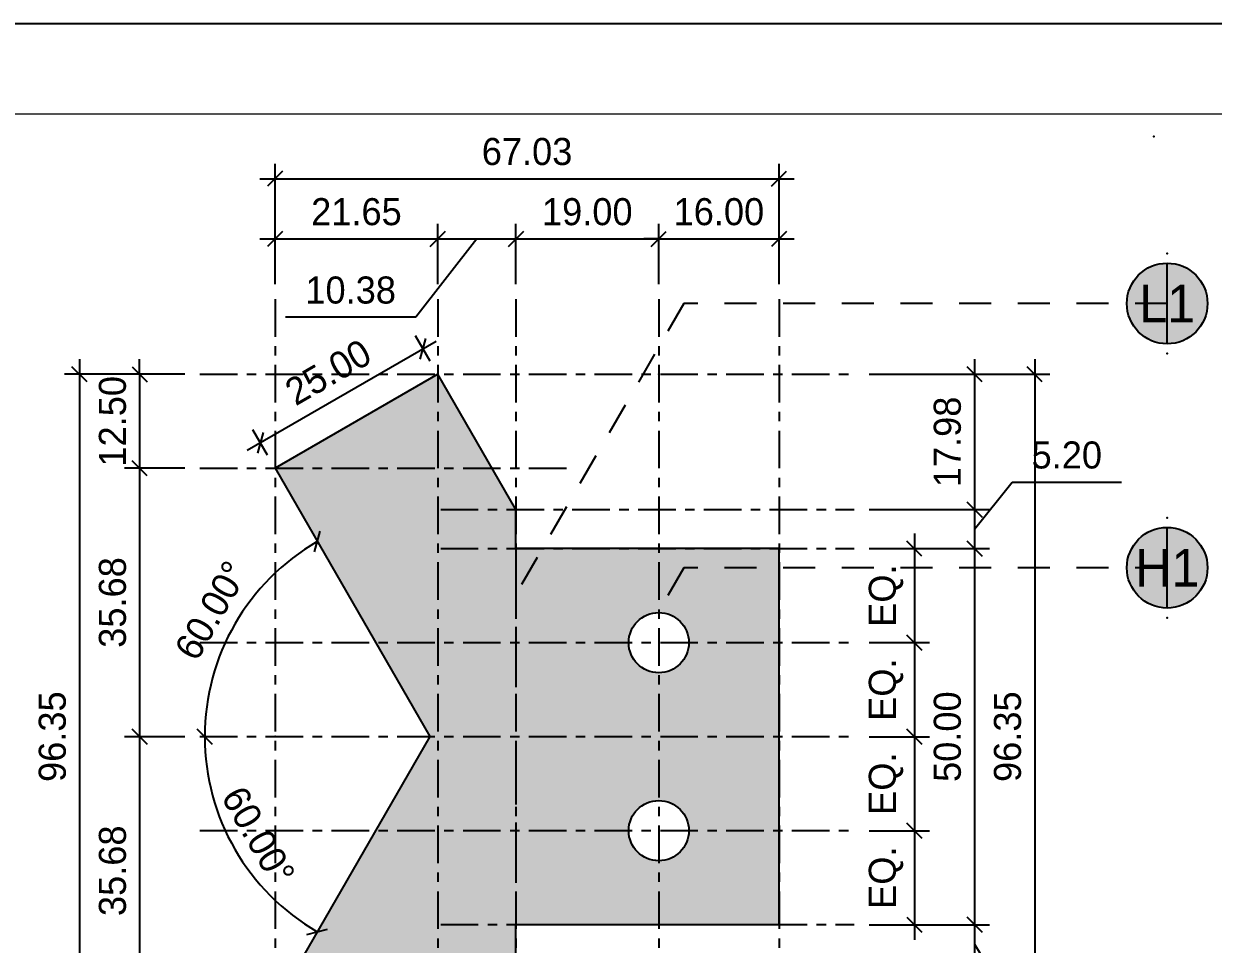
# Model space of a CAD drawing. Header units: millimetres. Extents: x -244126 to 368105, y -173968 to 259060.
# Drawn here: x 4098.2 to 4256.4, y 3155.4 to 3277.8 of the extents above; entities that cross this region are included whole.
import ezdxf
from ezdxf.enums import TextEntityAlignment as Align

# ---------------------------------------------------------------- set-up
doc = ezdxf.new("R2010")
doc.units = ezdxf.units.MM
doc.header["$MEASUREMENT"] = 0
for name, pattern in [('ACAD_ISO04W100', [30, 24, -3, 0, -3]), ('CENTER', [2, 1.25, -0.25, 0.25, -0.25]), ('HIDDEN', [9.525, 6.35, -3.175]), ('TA_GL_005.00', [13.75, 5, -1.25, 1.25, -1.25, 5]), ('TA_HL_000.60000', [3.9, 2.13, -1.77]), ('TA_HL_000.80000', [5.2, 2.84, -2.36])]:
    doc.linetypes.add(name, pattern=pattern)
for name, color, linetype in [('000 - D I M', 6, 'Continuous'), ('000 - GRID', 8, 'CENTER'), ('000 - H A T C H', 8, 'Continuous'), ('000 - SYMBOL CON', 1, 'Continuous'), ('000 - T E X T', 4, 'Continuous'), ('000 - TITLEBLOCK', 4, 'Continuous'), ('001 - ASCESSORIES', 1, 'Continuous')]:
    doc.layers.add(name, color=color, linetype=linetype)
doc.styles.add('BROWALLIA', font='BrowalliaUPC.ttf')
doc.styles.add('Cetury Gothic', font='GOTHIC.TTF')
doc.styles.add('CORDIA', font='cordia.shx')
doc.styles.add('TA', font='Cordia New.ttf', dxfattribs={"height": 4.5})
doc.dimstyles.new('DIM E-E', dxfattribs={"dimscale": 2, "dimtxt": 0.18, "dimasz": 0.1, "dimexe": 0.1, "dimexo": 0.1, "dimgap": 0.09, "dimtad": 1, "dimtoh": 1, "dimzin": 0, "dimdsep": 46, "dimtxsty": 'CORDIA', "dimblk": 'OBLIQUE', "dimcen": 0.1, "dimdle": 0.1, "dimclrd": 40, "dimclre": 140, "dimclrt": 3, "dimadec": 0, "dimazin": 0, "dimtfac": 1, "dimtix": 1, "dimtmove": 2, "dimatfit": 3, "dimfxl": 1, "dimtolj": 1, "dimtzin": 0, "dimarcsym": 0})

# ---------------------------------------------------------------- blocks, each defined once
blk = doc.blocks.new('A$Cfd196da9')
at = {"color": 0, "linetype": 'ByBlock', "const_width": 0.1}
blk.add_lwpolyline([(-143.5, -98), (96.5, -98), (96.5, 99), (-143.5, 99)], close=True, dxfattribs=at)
blk = doc.blocks.new('*U1670')
blk.add_point((317, 405))
at = {"layer": '000 - TITLEBLOCK', "color": 250}
blk.add_lwpolyline([(0, 0), (594, 0), (594, 420), (0, 420)], close=True, dxfattribs=at)
at = {"layer": '000 - T E X T', "color": 3, "xscale": 2, "yscale": 2, "zscale": 2}
blk.add_blockref('A$Cfd196da9', (297, 210), dxfattribs=at)
at = {"color": 4, "style": 'TA'}
blk.add_attdef('PAPER_SIZE', text='', height=2.5, dxfattribs=at).set_placement((568.6, 9.97), align=Align.MIDDLE_RIGHT)
blk.add_attdef('SCALE_SIZE', text='', height=2.5, dxfattribs=at).set_placement((573.51, 10.03), align=Align.MIDDLE_LEFT)
at = {"layer": '000 - T E X T', "color": 250, "style": 'TA'}
for tag, height, p in [('SUPERLINK', 2, (17.26, 415.77)), ('NAMEFILE', 2, (17.26, 411.76)), ('SC', 40, (3.36, 375.21))]:
    blk.add_attdef(tag, text='', height=height, dxfattribs=at).set_placement(p, align=Align.MIDDLE_LEFT)
at = {"layer": '000 - T E X T', "color": 4, "style": 'TA'}
for tag, height, p in [('NAME_JOB_1', 2, (523.67, 338.25)), ('NAME_JOB_2', 2, (523.67, 333.89)), ('NAME_PROJECT_1', 3, (493.81, 318.97)), ('NAME_PROJECT_2', 3, (493.81, 311.57)), ('NAME_PROJECT_3', 3, (493.81, 304.17)), ('CODE_VALUE_1', 1.9, (521.15, 289.12)), ('CODE_VALUE_2', 1.9, (521.15, 283.12)), ('PART_NAME_VALUE_1', 1.9, (521.15, 275.87)), ('PART_NAME_VALUE_2', 1.9, (521.15, 269.87)), ('PART_NAME_VALUE_3', 1.9, (521.15, 263.87)), ('MATTERIAL_VALUE_1', 3.6, (521.96, 256.9)), ('SPEC_VALUE', 3.6, (521.96, 248.68)), ('THICKNESS_VALUE', 3.6, (521.96, 240.53)), ('COATING_VALUE_1', 3.6, (521.96, 232.5)), ('COATING_VALUE_2', 3.6, (521.96, 224.47)), ('NAME_TITLE_1', 2.4, (494.51, 77.62)), ('NAME_TITLE_2', 2.4, (494.51, 70.96)), ('NAME_TITLE_3', 2.4, (494.51, 64.3)), ('DRAWING_NO1', 2.4, (494.61, 32.92)), ('DRAWING_NO2', 2.4, (494.61, 24.91))]:
    blk.add_attdef(tag, text='', height=height, dxfattribs=at).set_placement(p, align=Align.MIDDLE_LEFT)
for tag, p in [('NAME_DAFT', (553.41, 136.22)), ('NAME_CHECKED', (553.41, 122.6)), ('NAME_DESIGNER', (553.41, 109.21)), ('NAME_DESIGN_MGR', (553.41, 95.12))]:
    blk.add_attdef(tag, text='', height=3.6, dxfattribs=at).set_placement(p, align=Align.MIDDLE_CENTER)
for tag, p, height in [('REV', (553.53, 50.25), 3.75), ('NAME_REMARK', (55.29, 17.3), 4)]:
    blk.add_attdef(tag, p, '', height=height, dxfattribs=at)
at = {"layer": '000 - T E X T', "color": 4, "style": 'Cetury Gothic'}
for tag, p in [('SHEET_NO.', (561.58, 34)), ('TOTAL_SHEET_NO.', (560.97, 17.64))]:
    blk.add_attdef(tag, text='', height=3.6, dxfattribs=at).set_placement(p, align=Align.CENTER)
blk = doc.blocks.new('*U109')
at = {"color": 3}
blk.add_point((0, -96.35), dxfattribs=at)
at = {"layer": '000 - GRID', "color": 0, "linetype": 'ByBlock'}
blk.add_line((0, 10), (0, -106.35), dxfattribs=at)
at = {"layer": '000 - GRID', "color": 0}
blk.add_point((0, 0), dxfattribs=at)
at = {"style": 'TA', "flags": 1}
blk.add_attdef('LOCATION', (6, 6), '', height=4.5, dxfattribs=at)
blk = doc.blocks.new('*U152')
at = {"color": 3}
blk.add_point((0, -67.03), dxfattribs=at)
at = {"layer": '000 - GRID', "color": 0, "linetype": 'ByBlock'}
blk.add_line((0, 10), (0, -77.03), dxfattribs=at)
at = {"layer": '000 - GRID', "color": 0}
blk.add_point((0, 0), dxfattribs=at)
at = {"style": 'TA', "flags": 1}
blk.add_attdef('LOCATION', (6, 6), '', height=4.5, dxfattribs=at)
blk = doc.blocks.new('*U157')
at = {"color": 3}
blk.add_point((0, -28.87), dxfattribs=at)
at = {"layer": '000 - GRID', "color": 0, "linetype": 'ByBlock'}
blk.add_line((0, 10), (0, -38.87), dxfattribs=at)
at = {"layer": '000 - GRID', "color": 0}
blk.add_point((0, 0), dxfattribs=at)
at = {"style": 'TA', "flags": 1}
blk.add_attdef('LOCATION', (6, 6), '', height=4.5, dxfattribs=at)
blk = doc.blocks.new('_Oblique')
at = {"color": 0, "linetype": 'ByBlock', "lineweight": -2}
blk.add_line((-0.5, -0.5), (0.5, 0.5), dxfattribs=at)
blk = doc.blocks.new('*D2783')
at = {"layer": '000 - D I M', "color": 140, "linetype": 'ACAD_ISO04W100', "lineweight": -2, "transparency": 16777216}
for p, q in [((4131.62, 3243.18), (4131.62, 3251.18)), ((4153.27, 3243.18), (4153.27, 3251.18))]:
    blk.add_line(p, q, dxfattribs=at)
at = {"layer": '000 - D I M', "color": 40, "lineweight": -2, "transparency": 16777216}
blk.add_line((4129.62, 3249.18), (4155.27, 3249.18), dxfattribs=at)
at = {"layer": 'Defpoints', "color": 0, "transparency": 16777216}
for p in [(4153.27, 3249.18), (4131.62, 3241.18), (4153.27, 3241.18)]:
    blk.add_point(p, dxfattribs=at)
at = {"layer": '000 - D I M', "color": 40, "lineweight": -2, "transparency": 16777216, "xscale": 2, "yscale": 2, "zscale": 2, "rotation": 180}
blk.add_blockref('_Oblique', (4131.62, 3249.18), dxfattribs=at)
at = {"layer": '000 - D I M', "color": 40, "lineweight": -2, "transparency": 16777216, "xscale": 2, "yscale": 2, "zscale": 2}
blk.add_blockref('_Oblique', (4153.27, 3249.18), dxfattribs=at)
at = {"layer": '000 - D I M', "color": 3, "transparency": 16777216, "insert": (4142.45, 3252.78), "char_height": 3.6, "attachment_point": 5, "style": 'CORDIA'}
blk.add_mtext('\\A1;21.65', dxfattribs=at)
blk = doc.blocks.new('*D2784')
at = {"layer": '000 - D I M', "color": 140, "linetype": 'ACAD_ISO04W100', "lineweight": -2, "transparency": 16777216}
for p, q in [((4153.27, 3243.18), (4153.27, 3251.18)), ((4163.65, 3243.18), (4163.65, 3251.18))]:
    blk.add_line(p, q, dxfattribs=at)
at = {"layer": '000 - D I M', "color": 40, "lineweight": -2, "transparency": 16777216}
for p, q in [((4158.46, 3249.18), (4150.34, 3238.76)), ((4151.27, 3249.18), (4165.65, 3249.18)), ((4150.34, 3238.76), (4133.02, 3238.76))]:
    blk.add_line(p, q, dxfattribs=at)
at = {"layer": 'Defpoints', "color": 0, "transparency": 16777216}
for p in [(4163.65, 3249.18), (4153.27, 3241.18), (4163.65, 3241.18)]:
    blk.add_point(p, dxfattribs=at)
at = {"layer": '000 - D I M', "color": 40, "lineweight": -2, "transparency": 16777216, "xscale": 2, "yscale": 2, "zscale": 2, "rotation": 180}
blk.add_blockref('_Oblique', (4153.27, 3249.18), dxfattribs=at)
at = {"layer": '000 - D I M', "color": 40, "lineweight": -2, "transparency": 16777216, "xscale": 2, "yscale": 2, "zscale": 2}
blk.add_blockref('_Oblique', (4163.65, 3249.18), dxfattribs=at)
at = {"layer": '000 - D I M', "color": 3, "transparency": 16777216, "insert": (4141.68, 3242.36), "char_height": 3.6, "attachment_point": 5, "style": 'CORDIA'}
blk.add_mtext('\\A1;10.38', dxfattribs=at)
blk = doc.blocks.new('*D2788')
at = {"layer": '000 - D I M', "color": 140, "linetype": 'ACAD_ISO04W100', "lineweight": -2, "transparency": 16777216}
for p, q in [((4163.65, 3243.18), (4163.65, 3251.18)), ((4182.65, 3243.18), (4182.65, 3251.18))]:
    blk.add_line(p, q, dxfattribs=at)
at = {"layer": '000 - D I M', "color": 40, "lineweight": -2, "transparency": 16777216}
blk.add_line((4161.65, 3249.18), (4184.65, 3249.18), dxfattribs=at)
at = {"layer": 'Defpoints', "color": 0, "transparency": 16777216}
for p in [(4182.65, 3249.18), (4163.65, 3241.18), (4182.65, 3241.18)]:
    blk.add_point(p, dxfattribs=at)
at = {"layer": '000 - D I M', "color": 40, "lineweight": -2, "transparency": 16777216, "xscale": 2, "yscale": 2, "zscale": 2, "rotation": 180}
blk.add_blockref('_Oblique', (4163.65, 3249.18), dxfattribs=at)
at = {"layer": '000 - D I M', "color": 40, "lineweight": -2, "transparency": 16777216, "xscale": 2, "yscale": 2, "zscale": 2}
blk.add_blockref('_Oblique', (4182.65, 3249.18), dxfattribs=at)
at = {"layer": '000 - D I M', "color": 3, "transparency": 16777216, "insert": (4173.15, 3252.78), "char_height": 3.6, "attachment_point": 5, "style": 'CORDIA'}
blk.add_mtext('\\A1;19.00', dxfattribs=at)
blk = doc.blocks.new('*D2789')
at = {"layer": '000 - D I M', "color": 140, "linetype": 'ACAD_ISO04W100', "lineweight": -2, "transparency": 16777216}
for p, q in [((4182.65, 3243.18), (4182.65, 3251.18)), ((4198.65, 3243.18), (4198.65, 3251.18))]:
    blk.add_line(p, q, dxfattribs=at)
at = {"layer": '000 - D I M', "color": 40, "lineweight": -2, "transparency": 16777216}
for p, q in [((4182.65, 3249.18), (4180.65, 3249.18)), ((4182.65, 3249.18), (4198.65, 3249.18)), ((4198.65, 3249.18), (4200.65, 3249.18))]:
    blk.add_line(p, q, dxfattribs=at)
at = {"layer": 'Defpoints', "color": 0, "transparency": 16777216}
for p in [(4198.65, 3249.18), (4182.65, 3241.18), (4198.65, 3241.18)]:
    blk.add_point(p, dxfattribs=at)
at = {"layer": '000 - D I M', "color": 40, "lineweight": -2, "transparency": 16777216, "xscale": 2, "yscale": 2, "zscale": 2}
blk.add_blockref('_Oblique', (4182.65, 3249.18), dxfattribs=at)
at = {"layer": '000 - D I M', "color": 40, "lineweight": -2, "transparency": 16777216, "xscale": 2, "yscale": 2, "zscale": 2, "rotation": 180}
blk.add_blockref('_Oblique', (4198.65, 3249.18), dxfattribs=at)
at = {"layer": '000 - D I M', "color": 3, "transparency": 16777216, "insert": (4190.65, 3252.78), "char_height": 3.6, "attachment_point": 5, "style": 'CORDIA'}
blk.add_mtext('\\A1;16.00', dxfattribs=at)
blk = doc.blocks.new('*D2790')
at = {"layer": '000 - D I M', "color": 140, "linetype": 'ACAD_ISO04W100', "lineweight": -2, "transparency": 16777216}
for p, q in [((4131.62, 3243.18), (4131.62, 3259.18)), ((4198.65, 3243.18), (4198.65, 3259.18))]:
    blk.add_line(p, q, dxfattribs=at)
at = {"layer": '000 - D I M', "color": 40, "lineweight": -2, "transparency": 16777216}
blk.add_line((4129.62, 3257.18), (4200.65, 3257.18), dxfattribs=at)
at = {"layer": 'Defpoints', "color": 0, "transparency": 16777216}
for p in [(4198.65, 3257.18), (4131.62, 3241.18), (4198.65, 3241.18)]:
    blk.add_point(p, dxfattribs=at)
at = {"layer": '000 - D I M', "color": 40, "lineweight": -2, "transparency": 16777216, "xscale": 2, "yscale": 2, "zscale": 2, "rotation": 180}
blk.add_blockref('_Oblique', (4131.62, 3257.18), dxfattribs=at)
at = {"layer": '000 - D I M', "color": 40, "lineweight": -2, "transparency": 16777216, "xscale": 2, "yscale": 2, "zscale": 2}
blk.add_blockref('_Oblique', (4198.65, 3257.18), dxfattribs=at)
at = {"layer": '000 - D I M', "color": 3, "transparency": 16777216, "insert": (4165.14, 3260.78), "char_height": 3.6, "attachment_point": 5, "style": 'CORDIA'}
blk.add_mtext('\\A1;67.03', dxfattribs=at)
blk = doc.blocks.new('*D2761')
at = {"layer": '000 - D I M', "color": 40, "lineweight": -2, "transparency": 16777216}
for p, q in [((4113.62, 3231.18), (4113.62, 3233.18)), ((4113.62, 3231.18), (4113.62, 3218.68)), ((4113.62, 3218.68), (4113.62, 3216.68))]:
    blk.add_line(p, q, dxfattribs=at)
at = {"layer": '000 - D I M', "color": 140, "linetype": 'ACAD_ISO04W100', "lineweight": -2, "transparency": 16777216}
for p, q in [((4119.62, 3231.18), (4111.62, 3231.18)), ((4119.62, 3218.68), (4111.62, 3218.68))]:
    blk.add_line(p, q, dxfattribs=at)
at = {"layer": 'Defpoints', "color": 0, "transparency": 16777216}
for p in [(4121.62, 3231.18), (4113.62, 3218.68), (4121.62, 3218.68)]:
    blk.add_point(p, dxfattribs=at)
at = {"layer": '000 - D I M', "color": 40, "lineweight": -2, "transparency": 16777216, "xscale": 2, "yscale": 2, "zscale": 2}
for p, rotation in [((4113.62, 3231.18), 270), ((4113.62, 3218.68), 90)]:
    blk.add_blockref('_Oblique', p, dxfattribs=dict(at, rotation=rotation))
at = {"layer": '000 - D I M', "color": 3, "transparency": 16777216, "insert": (4110.02, 3224.93), "char_height": 3.6, "attachment_point": 5, "rotation": 90, "style": 'CORDIA'}
blk.add_mtext('\\A1;12.50', dxfattribs=at)
blk = doc.blocks.new('*D2762')
at = {"layer": '000 - D I M', "color": 40, "lineweight": -2, "transparency": 16777216}
blk.add_line((4113.62, 3220.68), (4113.62, 3181), dxfattribs=at)
at = {"layer": '000 - D I M', "color": 140, "linetype": 'ACAD_ISO04W100', "lineweight": -2, "transparency": 16777216}
for p, q in [((4119.62, 3218.68), (4111.62, 3218.68)), ((4119.62, 3183), (4111.62, 3183))]:
    blk.add_line(p, q, dxfattribs=at)
at = {"layer": 'Defpoints', "color": 0, "transparency": 16777216}
for p in [(4121.62, 3218.68), (4113.62, 3183), (4121.62, 3183)]:
    blk.add_point(p, dxfattribs=at)
at = {"layer": '000 - D I M', "color": 40, "lineweight": -2, "transparency": 16777216, "xscale": 2, "yscale": 2, "zscale": 2}
for p, rotation in [((4113.62, 3218.68), 90), ((4113.62, 3183), 270)]:
    blk.add_blockref('_Oblique', p, dxfattribs=dict(at, rotation=rotation))
at = {"layer": '000 - D I M', "color": 3, "transparency": 16777216, "insert": (4110.02, 3200.84), "char_height": 3.6, "attachment_point": 5, "rotation": 90, "style": 'CORDIA'}
blk.add_mtext('\\A1;35.68', dxfattribs=at)
blk = doc.blocks.new('*D2763')
at = {"layer": '000 - D I M', "color": 40, "lineweight": -2, "transparency": 16777216}
blk.add_line((4113.62, 3185), (4113.62, 3145.33), dxfattribs=at)
at = {"layer": '000 - D I M', "color": 140, "linetype": 'ACAD_ISO04W100', "lineweight": -2, "transparency": 16777216}
for p, q in [((4119.62, 3183), (4111.62, 3183)), ((4119.62, 3147.33), (4111.62, 3147.33))]:
    blk.add_line(p, q, dxfattribs=at)
at = {"layer": 'Defpoints', "color": 0, "transparency": 16777216}
for p in [(4121.62, 3183), (4113.62, 3147.33), (4121.62, 3147.33)]:
    blk.add_point(p, dxfattribs=at)
at = {"layer": '000 - D I M', "color": 40, "lineweight": -2, "transparency": 16777216, "xscale": 2, "yscale": 2, "zscale": 2}
for p, rotation in [((4113.62, 3183), 90), ((4113.62, 3147.33), 270)]:
    blk.add_blockref('_Oblique', p, dxfattribs=dict(at, rotation=rotation))
at = {"layer": '000 - D I M', "color": 3, "transparency": 16777216, "insert": (4110.02, 3165.17), "char_height": 3.6, "attachment_point": 5, "rotation": 90, "style": 'CORDIA'}
blk.add_mtext('\\A1;35.68', dxfattribs=at)
blk = doc.blocks.new('*D2765')
at = {"layer": '000 - D I M', "color": 40, "lineweight": -2, "transparency": 16777216}
blk.add_line((4105.62, 3233.18), (4105.62, 3132.83), dxfattribs=at)
at = {"layer": '000 - D I M', "color": 140, "linetype": 'ACAD_ISO04W100', "lineweight": -2, "transparency": 16777216}
for p, q in [((4119.62, 3231.18), (4103.62, 3231.18)), ((4119.62, 3134.83), (4103.62, 3134.83))]:
    blk.add_line(p, q, dxfattribs=at)
at = {"layer": 'Defpoints', "color": 0, "transparency": 16777216}
for p in [(4121.62, 3231.18), (4105.62, 3134.83), (4121.62, 3134.83)]:
    blk.add_point(p, dxfattribs=at)
at = {"layer": '000 - D I M', "color": 40, "lineweight": -2, "transparency": 16777216, "xscale": 2, "yscale": 2, "zscale": 2}
for p, rotation in [((4105.62, 3231.18), 90), ((4105.62, 3134.83), 270)]:
    blk.add_blockref('_Oblique', p, dxfattribs=dict(at, rotation=rotation))
at = {"layer": '000 - D I M', "color": 3, "transparency": 16777216, "insert": (4102.02, 3183), "char_height": 3.6, "attachment_point": 5, "rotation": 90, "style": 'CORDIA'}
blk.add_mtext('\\A1;96.35', dxfattribs=at)
blk = doc.blocks.new('*D2766')
at = {"layer": '000 - D I M', "color": 40, "lineweight": -2, "transparency": 16777216}
blk.add_line((4216.65, 3210), (4216.65, 3193.5), dxfattribs=at)
at = {"layer": '000 - D I M', "color": 140, "linetype": 'ACAD_ISO04W100', "lineweight": -2, "transparency": 16777216}
for p, q in [((4210.65, 3208), (4218.65, 3208)), ((4210.65, 3195.5), (4218.65, 3195.5))]:
    blk.add_line(p, q, dxfattribs=at)
at = {"layer": 'Defpoints', "color": 0, "transparency": 16777216}
for p in [(4208.65, 3208), (4208.65, 3195.5), (4216.65, 3195.5)]:
    blk.add_point(p, dxfattribs=at)
at = {"layer": '000 - D I M', "color": 40, "lineweight": -2, "transparency": 16777216, "xscale": 2, "yscale": 2, "zscale": 2}
for p, rotation in [((4216.65, 3208), 90), ((4216.65, 3195.5), 270)]:
    blk.add_blockref('_Oblique', p, dxfattribs=dict(at, rotation=rotation))
at = {"layer": '000 - D I M', "color": 3, "transparency": 16777216, "insert": (4212.88, 3201.75), "char_height": 3.6, "attachment_point": 5, "rotation": 90, "style": 'CORDIA'}
blk.add_mtext('\\A1;EQ.', dxfattribs=at)
blk = doc.blocks.new('*D2767')
at = {"layer": '000 - D I M', "color": 40, "lineweight": -2, "transparency": 16777216}
blk.add_line((4216.65, 3197.5), (4216.65, 3181), dxfattribs=at)
at = {"layer": '000 - D I M', "color": 140, "linetype": 'ACAD_ISO04W100', "lineweight": -2, "transparency": 16777216}
for p, q in [((4210.65, 3195.5), (4218.65, 3195.5)), ((4210.65, 3183), (4218.65, 3183))]:
    blk.add_line(p, q, dxfattribs=at)
at = {"layer": 'Defpoints', "color": 0, "transparency": 16777216}
for p in [(4208.65, 3195.5), (4208.65, 3183), (4216.65, 3183)]:
    blk.add_point(p, dxfattribs=at)
at = {"layer": '000 - D I M', "color": 40, "lineweight": -2, "transparency": 16777216, "xscale": 2, "yscale": 2, "zscale": 2}
for p, rotation in [((4216.65, 3195.5), 90), ((4216.65, 3183), 270)]:
    blk.add_blockref('_Oblique', p, dxfattribs=dict(at, rotation=rotation))
at = {"layer": '000 - D I M', "color": 3, "transparency": 16777216, "insert": (4212.88, 3189.25), "char_height": 3.6, "attachment_point": 5, "rotation": 90, "style": 'CORDIA'}
blk.add_mtext('\\A1;EQ.', dxfattribs=at)
blk = doc.blocks.new('*D2768')
at = {"layer": '000 - D I M', "color": 40, "lineweight": -2, "transparency": 16777216}
blk.add_line((4216.65, 3185), (4216.65, 3168.5), dxfattribs=at)
at = {"layer": '000 - D I M', "color": 140, "linetype": 'ACAD_ISO04W100', "lineweight": -2, "transparency": 16777216}
for p, q in [((4210.65, 3183), (4218.65, 3183)), ((4210.65, 3170.5), (4218.65, 3170.5))]:
    blk.add_line(p, q, dxfattribs=at)
at = {"layer": 'Defpoints', "color": 0, "transparency": 16777216}
for p in [(4208.65, 3183), (4208.65, 3170.5), (4216.65, 3170.5)]:
    blk.add_point(p, dxfattribs=at)
at = {"layer": '000 - D I M', "color": 40, "lineweight": -2, "transparency": 16777216, "xscale": 2, "yscale": 2, "zscale": 2}
for p, rotation in [((4216.65, 3183), 90), ((4216.65, 3170.5), 270)]:
    blk.add_blockref('_Oblique', p, dxfattribs=dict(at, rotation=rotation))
at = {"layer": '000 - D I M', "color": 3, "transparency": 16777216, "insert": (4212.88, 3176.75), "char_height": 3.6, "attachment_point": 5, "rotation": 90, "style": 'CORDIA'}
blk.add_mtext('\\A1;EQ.', dxfattribs=at)
blk = doc.blocks.new('*D2769')
at = {"layer": '000 - D I M', "color": 40, "lineweight": -2, "transparency": 16777216}
blk.add_line((4216.65, 3172.5), (4216.65, 3156), dxfattribs=at)
at = {"layer": '000 - D I M', "color": 140, "linetype": 'ACAD_ISO04W100', "lineweight": -2, "transparency": 16777216}
for p, q in [((4210.65, 3170.5), (4218.65, 3170.5)), ((4210.65, 3158), (4218.65, 3158))]:
    blk.add_line(p, q, dxfattribs=at)
at = {"layer": 'Defpoints', "color": 0, "transparency": 16777216}
for p in [(4208.65, 3170.5), (4208.65, 3158), (4216.65, 3158)]:
    blk.add_point(p, dxfattribs=at)
at = {"layer": '000 - D I M', "color": 40, "lineweight": -2, "transparency": 16777216, "xscale": 2, "yscale": 2, "zscale": 2}
for p, rotation in [((4216.65, 3170.5), 90), ((4216.65, 3158), 270)]:
    blk.add_blockref('_Oblique', p, dxfattribs=dict(at, rotation=rotation))
at = {"layer": '000 - D I M', "color": 3, "transparency": 16777216, "insert": (4212.88, 3164.25), "char_height": 3.6, "attachment_point": 5, "rotation": 90, "style": 'CORDIA'}
blk.add_mtext('\\A1;EQ.', dxfattribs=at)
blk = doc.blocks.new('*D2770')
at = {"layer": '000 - D I M', "color": 40, "lineweight": -2, "transparency": 16777216}
blk.add_line((4224.65, 3233.18), (4224.65, 3211.2), dxfattribs=at)
at = {"layer": '000 - D I M', "color": 140, "linetype": 'ACAD_ISO04W100', "lineweight": -2, "transparency": 16777216}
for p, q in [((4210.65, 3231.18), (4226.65, 3231.18)), ((4210.65, 3213.2), (4226.65, 3213.2))]:
    blk.add_line(p, q, dxfattribs=at)
at = {"layer": 'Defpoints', "color": 0, "transparency": 16777216}
for p in [(4208.65, 3231.18), (4208.65, 3213.2), (4224.65, 3213.2)]:
    blk.add_point(p, dxfattribs=at)
at = {"layer": '000 - D I M', "color": 40, "lineweight": -2, "transparency": 16777216, "xscale": 2, "yscale": 2, "zscale": 2}
for p, rotation in [((4224.65, 3231.18), 90), ((4224.65, 3213.2), 270)]:
    blk.add_blockref('_Oblique', p, dxfattribs=dict(at, rotation=rotation))
at = {"layer": '000 - D I M', "color": 3, "transparency": 16777216, "insert": (4221.05, 3222.19), "char_height": 3.6, "attachment_point": 5, "rotation": 90, "style": 'CORDIA'}
blk.add_mtext('\\A1;17.98', dxfattribs=at)
blk = doc.blocks.new('*D2771')
at = {"layer": '000 - D I M', "color": 40, "lineweight": -2, "transparency": 16777216}
for p, q in [((4224.65, 3210.6), (4229.64, 3216.83)), ((4229.64, 3216.83), (4244.21, 3216.83)), ((4224.65, 3215.2), (4224.65, 3206))]:
    blk.add_line(p, q, dxfattribs=at)
at = {"layer": '000 - D I M', "color": 140, "linetype": 'ACAD_ISO04W100', "lineweight": -2, "transparency": 16777216}
for p, q in [((4210.65, 3213.2), (4226.65, 3213.2)), ((4210.65, 3208), (4226.65, 3208))]:
    blk.add_line(p, q, dxfattribs=at)
at = {"layer": 'Defpoints', "color": 0, "transparency": 16777216}
for p in [(4208.65, 3213.2), (4208.65, 3208), (4224.65, 3208)]:
    blk.add_point(p, dxfattribs=at)
at = {"layer": '000 - D I M', "color": 40, "lineweight": -2, "transparency": 16777216, "xscale": 2, "yscale": 2, "zscale": 2}
for p, rotation in [((4224.65, 3213.2), 90), ((4224.65, 3208), 270)]:
    blk.add_blockref('_Oblique', p, dxfattribs=dict(at, rotation=rotation))
at = {"layer": '000 - D I M', "color": 3, "transparency": 16777216, "insert": (4236.92, 3220.43), "char_height": 3.6, "attachment_point": 5, "style": 'CORDIA'}
blk.add_mtext('\\A1;5.20', dxfattribs=at)
blk = doc.blocks.new('*D2772')
at = {"layer": '000 - D I M', "color": 40, "lineweight": -2, "transparency": 16777216}
blk.add_line((4224.65, 3210), (4224.65, 3156), dxfattribs=at)
at = {"layer": '000 - D I M', "color": 140, "linetype": 'ACAD_ISO04W100', "lineweight": -2, "transparency": 16777216}
for p, q in [((4210.65, 3208), (4226.65, 3208)), ((4210.65, 3158), (4226.65, 3158))]:
    blk.add_line(p, q, dxfattribs=at)
at = {"layer": 'Defpoints', "color": 0, "transparency": 16777216}
for p in [(4208.65, 3208), (4208.65, 3158), (4224.65, 3158)]:
    blk.add_point(p, dxfattribs=at)
at = {"layer": '000 - D I M', "color": 40, "lineweight": -2, "transparency": 16777216, "xscale": 2, "yscale": 2, "zscale": 2}
for p, rotation in [((4224.65, 3208), 90), ((4224.65, 3158), 270)]:
    blk.add_blockref('_Oblique', p, dxfattribs=dict(at, rotation=rotation))
at = {"layer": '000 - D I M', "color": 3, "transparency": 16777216, "insert": (4221.05, 3183), "char_height": 3.6, "attachment_point": 5, "rotation": 90, "style": 'CORDIA'}
blk.add_mtext('\\A1;50.00', dxfattribs=at)
blk = doc.blocks.new('*D2773')
at = {"layer": '000 - D I M', "color": 40, "lineweight": -2, "transparency": 16777216}
for p, q in [((4224.65, 3160), (4224.65, 3150.81)), ((4224.65, 3155.41), (4231.03, 3144.88)), ((4231.03, 3144.88), (4245.6, 3144.88))]:
    blk.add_line(p, q, dxfattribs=at)
at = {"layer": '000 - D I M', "color": 140, "linetype": 'ACAD_ISO04W100', "lineweight": -2, "transparency": 16777216}
for p, q in [((4210.65, 3158), (4226.65, 3158)), ((4210.65, 3152.81), (4226.65, 3152.81))]:
    blk.add_line(p, q, dxfattribs=at)
at = {"layer": 'Defpoints', "color": 0, "transparency": 16777216}
for p in [(4208.65, 3158), (4208.65, 3152.81), (4224.65, 3152.81)]:
    blk.add_point(p, dxfattribs=at)
at = {"layer": '000 - D I M', "color": 40, "lineweight": -2, "transparency": 16777216, "xscale": 2, "yscale": 2, "zscale": 2}
for p, rotation in [((4224.65, 3158), 90), ((4224.65, 3152.81), 270)]:
    blk.add_blockref('_Oblique', p, dxfattribs=dict(at, rotation=rotation))
at = {"layer": '000 - D I M', "color": 3, "transparency": 16777216, "insert": (4238.31, 3148.48), "char_height": 3.6, "attachment_point": 5, "style": 'CORDIA'}
blk.add_mtext('\\A1;5.20', dxfattribs=at)
blk = doc.blocks.new('*D2775')
at = {"layer": '000 - D I M', "color": 40, "lineweight": -2, "transparency": 16777216}
blk.add_line((4232.65, 3233.18), (4232.65, 3132.83), dxfattribs=at)
at = {"layer": '000 - D I M', "color": 140, "linetype": 'ACAD_ISO04W100', "lineweight": -2, "transparency": 16777216}
for p, q in [((4210.65, 3231.18), (4234.65, 3231.18)), ((4210.65, 3134.83), (4234.65, 3134.83))]:
    blk.add_line(p, q, dxfattribs=at)
at = {"layer": 'Defpoints', "color": 0, "transparency": 16777216}
for p in [(4208.65, 3231.18), (4208.65, 3134.83), (4232.65, 3134.83)]:
    blk.add_point(p, dxfattribs=at)
at = {"layer": '000 - D I M', "color": 40, "lineweight": -2, "transparency": 16777216, "xscale": 2, "yscale": 2, "zscale": 2}
for p, rotation in [((4232.65, 3231.18), 90), ((4232.65, 3134.83), 270)]:
    blk.add_blockref('_Oblique', p, dxfattribs=dict(at, rotation=rotation))
at = {"layer": '000 - D I M', "color": 3, "transparency": 16777216, "insert": (4229.05, 3183), "char_height": 3.6, "attachment_point": 5, "rotation": 90, "style": 'CORDIA'}
blk.add_mtext('\\A1;96.35', dxfattribs=at)
blk = doc.blocks.new('*U116')
at = {"color": 3}
blk.add_point((0, -35), dxfattribs=at)
at = {"layer": '000 - GRID', "color": 0, "linetype": 'ByBlock'}
blk.add_line((0, 10), (0, -45), dxfattribs=at)
at = {"layer": '000 - GRID', "color": 0}
blk.add_point((0, 0), dxfattribs=at)
at = {"style": 'TA', "flags": 1}
blk.add_attdef('LOCATION', (6, 6), '', height=4.5, dxfattribs=at)
blk = doc.blocks.new('*D158')
at = {"layer": '000 - D I M', "color": 40, "lineweight": -2, "transparency": 16777216}
blk.add_arc((4152.22, 3183), 29.95, 120, 180, dxfattribs=at)
at = {"layer": 'Defpoints', "color": 0, "transparency": 16777216}
for p in [(4131.62, 3218.68), (4129.27, 3202.26), (4121.62, 3183), (4152.22, 3183), (4208.65, 3183)]:
    blk.add_point(p, dxfattribs=at)
at = {"layer": '000 - D I M', "color": 40, "lineweight": -2, "transparency": 16777216, "xscale": 2, "yscale": 2, "zscale": 2}
for p, rotation in [((4137.24, 3208.94), 29.99999999999213), ((4122.27, 3183), 269.9999999999999)]:
    blk.add_blockref('_Oblique', p, dxfattribs=dict(at, rotation=rotation))
at = {"layer": '000 - D I M', "color": 3, "transparency": 16777216, "insert": (4123.16, 3199.78), "char_height": 3.6, "attachment_point": 5, "rotation": 60, "style": 'CORDIA'}
blk.add_mtext('\\A1;60.00°', dxfattribs=at)
blk = doc.blocks.new('*D2759')
at = {"layer": '000 - D I M', "color": 40, "lineweight": -2, "transparency": 16777216}
blk.add_arc((4152.22, 3183), 29.95, 180, 240, dxfattribs=at)
at = {"layer": 'Defpoints', "color": 0, "transparency": 16777216}
for p in [(4121.62, 3183), (4152.22, 3183), (4208.65, 3183), (4124.07, 3172.76), (4131.62, 3147.33)]:
    blk.add_point(p, dxfattribs=at)
at = {"layer": '000 - D I M', "color": 40, "lineweight": -2, "transparency": 16777216, "xscale": 2, "yscale": 2, "zscale": 2}
for p, rotation in [((4122.27, 3183), 90.00000000000031), ((4137.24, 3157.06), 330.0000000000085)]:
    blk.add_blockref('_Oblique', p, dxfattribs=dict(at, rotation=rotation))
at = {"layer": '000 - D I M', "color": 3, "transparency": 16777216, "insert": (4129.4, 3169.83), "char_height": 3.6, "attachment_point": 5, "rotation": 300, "style": 'CORDIA'}
blk.add_mtext('\\A1;60.00°', dxfattribs=at)
blk = doc.blocks.new('*D159')
at = {"layer": '000 - D I M', "color": 40, "lineweight": -2, "transparency": 16777216}
blk.add_line((4127.93, 3221.08), (4153.04, 3235.58), dxfattribs=at)
at = {"layer": '000 - D I M', "color": 140, "linetype": 'ACAD_ISO04W100', "lineweight": -2, "transparency": 16777216}
for p, q in [((4152.27, 3232.91), (4150.31, 3236.31)), ((4130.62, 3220.41), (4128.66, 3223.81))]:
    blk.add_line(p, q, dxfattribs=at)
at = {"layer": 'Defpoints', "color": 0, "transparency": 16777216}
for p in [(4151.31, 3234.58), (4153.27, 3231.18), (4131.62, 3218.68)]:
    blk.add_point(p, dxfattribs=at)
at = {"layer": '000 - D I M', "color": 40, "lineweight": -2, "transparency": 16777216, "xscale": 2, "yscale": 2, "zscale": 2}
for p, rotation in [((4151.31, 3234.58), 29.99999999999989), ((4129.66, 3222.08), 209.9999999999999)]:
    blk.add_blockref('_Oblique', p, dxfattribs=dict(at, rotation=rotation))
at = {"layer": '000 - D I M', "color": 3, "transparency": 16777216, "insert": (4138.69, 3231.45), "char_height": 3.6, "attachment_point": 5, "rotation": 30, "style": 'CORDIA'}
blk.add_mtext('\\A1;25.00', dxfattribs=at)
blk = doc.blocks.new('000 - ARROW FOR SYMBOL')
at = {"layer": '000 - SYMBOL CON', "color": 0, "linetype": 'HIDDEN'}
blk.add_solid([(1.289, 1.565), (0, 0), (0.711, 1.899)], dxfattribs=at)
blk = doc.blocks.new('*U186')
h = blk.add_hatch(color=250)
h.dxf.hatch_style = 1
edge = h.paths.add_edge_path()
edge.add_arc((0, 0), 2.683, 0, 360)
for p in [(0, 3.326), (0, -3.326)]:
    blk.add_point(p)
at = {"layer": '000 - SYMBOL CON', "color": 0, "linetype": 'ByBlock'}
for points in [[(0, 0), (-32.141, 0), (-42.928, -18.683)], [(-32.141, 0), (-32.141, 0), (-42.928, -18.683)]]:
    blk.add_lwpolyline(points, dxfattribs=at)
at = {"layer": '000 - SYMBOL CON', "color": 2}
blk.add_circle((0, 0), 2.683, dxfattribs=at)
at = {"layer": 'Defpoints', "color": 250}
blk.add_line((0, -2.683), (0, 2.683), dxfattribs=at)
at = {"layer": '000 - SYMBOL CON', "color": 0}
blk.add_blockref('000 - ARROW FOR SYMBOL', (-42.928, -18.683), dxfattribs=at)
blk.add_blockref('000 - ARROW FOR SYMBOL', (-42.928, -18.683), dxfattribs=at)
at = {"layer": '000 - T E X T', "style": 'BROWALLIA'}
blk.add_attdef('NO.CODE', text='', height=2.5, dxfattribs=at).set_placement((0, 0), align=Align.MIDDLE_CENTER)
blk = doc.blocks.new('*U189')
h = blk.add_hatch(color=250)
h.dxf.hatch_style = 1
edge = h.paths.add_edge_path()
edge.add_arc((0, 0), 2.683, 0, 360)
for p in [(0, 3.326), (0, -3.326)]:
    blk.add_point(p)
at = {"layer": '000 - SYMBOL CON', "color": 0, "linetype": 'ByBlock'}
for points in [[(0, 0), (-32.141, 0), (-33.862, -2.981)], [(-32.141, 0), (-32.141, 0), (-33.862, -2.981)]]:
    blk.add_lwpolyline(points, dxfattribs=at)
at = {"layer": '000 - SYMBOL CON', "color": 2}
blk.add_circle((0, 0), 2.683, dxfattribs=at)
at = {"layer": 'Defpoints', "color": 250}
blk.add_line((0, -2.683), (0, 2.683), dxfattribs=at)
at = {"layer": '000 - SYMBOL CON', "color": 0}
blk.add_blockref('000 - ARROW FOR SYMBOL', (-33.862, -2.981), dxfattribs=at)
blk.add_blockref('000 - ARROW FOR SYMBOL', (-33.862, -2.981), dxfattribs=at)
at = {"layer": '000 - T E X T', "style": 'BROWALLIA'}
blk.add_attdef('NO.CODE', text='', height=2.5, dxfattribs=at).set_placement((0, 0), align=Align.MIDDLE_CENTER)

msp = doc.modelspace()

# ---------------------------------------------------------------- hatches: boundary and pattern name
at = {"layer": '000 - H A T C H'}
h = msp.add_hatch(dxfattribs=at)
h.set_pattern_fill('DOTS', color=8, scale=10)
h.set_pattern_definition([(0, (-1e-11, -149.5273), (0.3125, 0.625), [0, -0.625])])
h.paths.add_polyline_path([(4198.65377, 3208.00379), (4163.65377, 3208.00379), (4163.65377, 3213.19994), (4153.27294, 3231.18006), (4131.62231, 3218.68006), (4152.22001, 3183.00379), (4131.62231, 3147.32751), (4153.27294, 3134.82751), (4163.65377, 3152.80763), (4163.65377, 3158.00379), (4198.65377, 3158.00379)])
h.paths.add_polyline_path([(4186.65377, 3195.50379, -1), (4178.65377, 3195.50379, -1)], flags=16)
h.paths.add_polyline_path([(4186.65377, 3170.50379, -1), (4178.65377, 3170.50379, -1)], flags=16)

# ---------------------------------------------------------------- linework, layer by layer
at = {"color": 2}
msp.add_lwpolyline([(4163.65377, 3158.00379), (4198.65377, 3158.00379), (4198.65377, 3208.00379), (4163.65377, 3208.00379), (4163.65377, 3213.19994), (4153.27294, 3231.18006), (4131.62231, 3218.68006), (4152.22001, 3183.00379), (4131.62231, 3147.32751), (4153.27294, 3134.82751), (4163.65377, 3152.80763)], close=True, dxfattribs=at)
at = {"color": 1}
for centre in [(4182.65377, 3195.50379), (4182.65377, 3170.50379)]:
    msp.add_circle(centre, 4, dxfattribs=at)
at = {"layer": '001 - ASCESSORIES', "color": 2, "linetype": 'TA_HL_000.80000'}
msp.add_lwpolyline([(4163.65377, 3208.00379), (4163.65377, 3158.00379)], dxfattribs=at)

# ---------------------------------------------------------------- block references
msp.add_blockref('*U1670', (3931.51166, 2857.78308))
at = {"layer": '000 - GRID', "linetype": 'TA_GL_005.00'}
for p in [(4131.62231, 3231.18006), (4153.27294, 3231.18006), (4163.65377, 3231.18006), (4182.65377, 3231.18006), (4198.65377, 3231.18006)]:
    msp.add_blockref('*U109', p, dxfattribs=at)
at = {"layer": '000 - GRID', "linetype": 'TA_GL_005.00', "rotation": 90}
for name, p in [('*U152', (4131.62231, 3231.18006)), ('*U157', (4131.62231, 3218.68006)), ('*U116', (4163.65377, 3213.19994)), ('*U116', (4163.65377, 3208.00379)), ('*U152', (4131.62231, 3195.50379)), ('*U152', (4131.62231, 3183.00379)), ('*U152', (4131.62231, 3170.50379)), ('*U116', (4163.65377, 3158.00379))]:
    msp.add_blockref(name, p, dxfattribs=at)
at = {"layer": '000 - T E X T', "color": 2, "linetype": 'TA_HL_000.60000', "ltscale": 2.5, "xscale": 2, "yscale": 2, "zscale": 2}
for name, p, values in [('*U186', (4250.26948, 3240.59555), {'NO.CODE': 'L1'}), ('*U189', (4250.26948, 3205.46348), {'NO.CODE': 'H1'})]:
    msp.add_blockref(name, p, dxfattribs=at).add_auto_attribs(values)

# ---------------------------------------------------------------- dimensions: what is measured, and where the dimension line sits
at = {"layer": '000 - D I M'}
for base, p1, p2, picture, middle in [((4198.65377, 3257.18006), (4131.62231, 3241.18006), (4198.65377, 3241.18006), '*D2790', (4165.13804, 3260.78006)), ((4153.27294, 3249.18006), (4131.62231, 3241.18006), (4153.27294, 3241.18006), '*D2783', (4142.44762, 3252.78006)), ((4182.65377, 3249.18006), (4163.65377, 3241.18006), (4182.65377, 3241.18006), '*D2788', (4173.15377, 3252.78006)), ((4198.65377, 3249.18006), (4182.65377, 3241.18006), (4198.65377, 3241.18006), '*D2789', (4190.65377, 3252.78006))]:
    dim = msp.add_linear_dim(base=base, p1=p1, p2=p2, dimstyle='DIM E-E', override={"dimscale": 20}, dxfattribs=at)
    dim.commit()
    dim.dimension.update_dxf_attribs({"geometry": picture, "text_midpoint": middle})
dim = msp.add_linear_dim(base=(4163.65377, 3249.18006), p1=(4153.27294, 3241.18006), p2=(4163.65377, 3241.18006), dimstyle='DIM E-E', override={"dimscale": 20, "dimtmove": 1}, dxfattribs=at)
dim.commit()
dim.dimension.update_dxf_attribs({"geometry": '*D2784', "text_midpoint": (4148.538, 3238.75682), "dimtype": 160})
dim = msp.add_aligned_dim(p1=(4131.62231, 3218.68006), p2=(4153.27294, 3231.18006), distance=3.92305, dimstyle='DIM E-E', override={"dimscale": 20}, dxfattribs=at)
dim.commit()
dim.dimension.update_dxf_attribs({"geometry": '*D159', "text_midpoint": (4138.6861, 3231.44521)})
for base, p1, p2, picture, middle in [((4105.62231, 3134.82751), (4121.62231, 3231.18006), (4121.62231, 3134.82751), '*D2765', (4102.02231, 3183.00379)), ((4113.62231, 3218.68006), (4121.62231, 3231.18006), (4121.62231, 3218.68006), '*D2761', (4110.02231, 3224.93006)), ((4224.65377, 3213.19994), (4208.65377, 3231.18006), (4208.65377, 3213.19994), '*D2770', (4221.05377, 3222.19)), ((4232.65377, 3134.82751), (4208.65377, 3231.18006), (4208.65377, 3134.82751), '*D2775', (4229.05377, 3183.00379)), ((4113.62231, 3183.00379), (4121.62231, 3218.68006), (4121.62231, 3183.00379), '*D2762', (4110.02231, 3200.84192)), ((4224.65377, 3158.00379), (4208.65377, 3208.00379), (4208.65377, 3158.00379), '*D2772', (4221.05377, 3183.00379)), ((4113.62231, 3147.32751), (4121.62231, 3183.00379), (4121.62231, 3147.32751), '*D2763', (4110.02231, 3165.16565))]:
    dim = msp.add_linear_dim(base=base, p1=p1, p2=p2, angle=90, dimstyle='DIM E-E', override={"dimscale": 20}, dxfattribs=at)
    dim.commit()
    dim.dimension.update_dxf_attribs({"geometry": picture, "text_midpoint": middle})
for base, p1, p2, picture, middle in [((4224.65377, 3208.00379), (4208.65377, 3213.19994), (4208.65377, 3208.00379), '*D2771', (4231.4354, 3216.8349)), ((4224.65377, 3152.80763), (4208.65377, 3158.00379), (4208.65377, 3152.80763), '*D2773', (4232.82711, 3144.87754))]:
    dim = msp.add_linear_dim(base=base, p1=p1, p2=p2, angle=90, dimstyle='DIM E-E', override={"dimscale": 20, "dimtmove": 1}, dxfattribs=at)
    dim.commit()
    dim.dimension.update_dxf_attribs({"geometry": picture, "text_midpoint": middle, "dimtype": 160})
for base, line2, picture, middle in [((4129.27461, 3202.25727), ((4131.62231, 3218.68006), (4152.22001, 3183.00379)), '*D158', (4123.16218, 3199.78033)), ((4124.07331, 3172.75922), ((4131.62231, 3147.32751), (4152.22001, 3183.00379)), '*D2759', (4129.39756, 3169.82724))]:
    dim = msp.add_angular_dim_2l(base=base, line1=((4121.62231, 3183.00379), (4208.65377, 3183.00379)), line2=line2, dimstyle='DIM E-E', override={"dimscale": 20, "dimadec": 2}, dxfattribs=at)
    dim.commit()
    dim.dimension.update_dxf_attribs({"geometry": picture, "text_midpoint": middle})
for base, p1, p2, picture, middle in [((4216.65377, 3195.50379), (4208.65377, 3208.00379), (4208.65377, 3195.50379), '*D2766', (4212.88234, 3201.75379)), ((4216.65377, 3183.00379), (4208.65377, 3195.50379), (4208.65377, 3183.00379), '*D2767', (4212.88234, 3189.25379)), ((4216.65377, 3170.50379), (4208.65377, 3183.00379), (4208.65377, 3170.50379), '*D2768', (4212.88234, 3176.75379)), ((4216.65377, 3158.00379), (4208.65377, 3170.50379), (4208.65377, 3158.00379), '*D2769', (4212.88234, 3164.25379))]:
    dim = msp.add_linear_dim(base=base, p1=p1, p2=p2, angle=90, text='EQ.', dimstyle='DIM E-E', override={"dimscale": 20}, dxfattribs=at)
    dim.commit()
    dim.dimension.update_dxf_attribs({"geometry": picture, "text_midpoint": middle})

doc.saveas('drawing.dxf')
